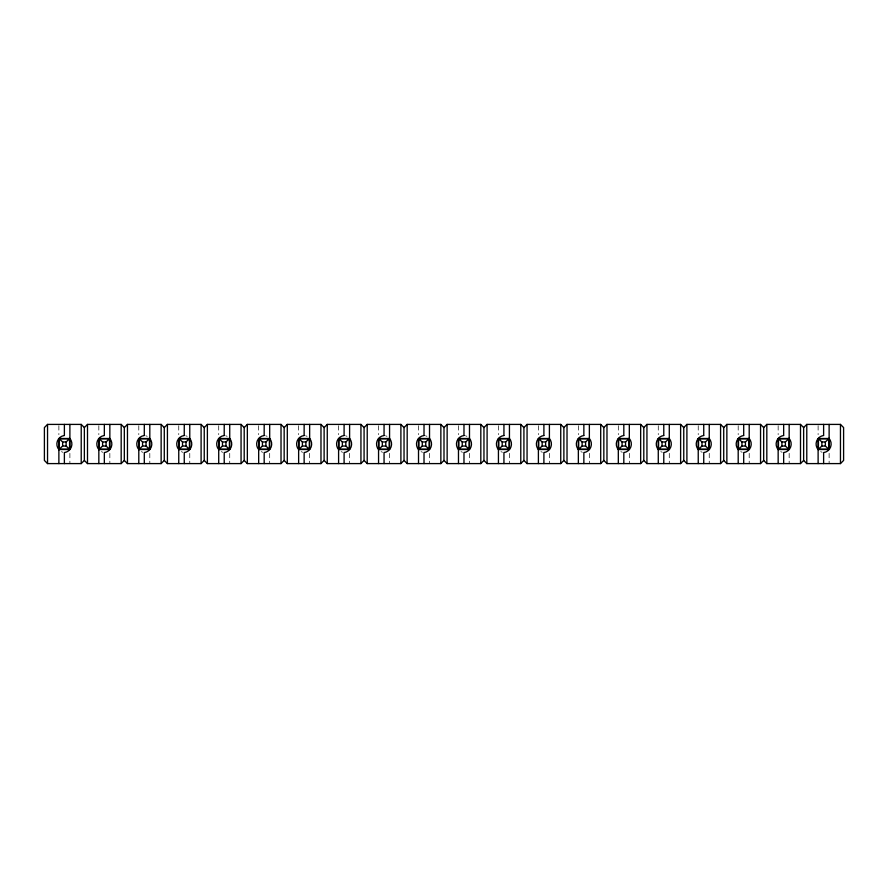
<?xml version="1.0" encoding="UTF-8"?>
<svg xmlns="http://www.w3.org/2000/svg" width="888" height="888" viewBox="0 0 888 888"><rect width="100%" height="100%" fill="white"/><g stroke="black" fill="none" stroke-linecap="round" stroke-linejoin="round"><path stroke-width="0.67" stroke-dasharray="4.44 3.33" d="M829.126 453.346L829.126 463.591M818.114 425.696L818.114 434.654M789.166 453.346L789.166 463.591M778.154 425.696L778.154 434.654M749.206 453.346L749.206 463.591M738.194 425.696L738.194 434.654M709.246 453.346L709.246 463.591M698.234 425.696L698.234 434.654M669.286 453.346L669.286 463.591M658.274 425.696L658.274 434.654M629.326 453.346L629.326 463.591M618.314 425.696L618.314 434.654M589.366 453.346L589.366 463.591M578.354 425.696L578.354 434.654M549.406 453.346L549.406 463.591M538.394 425.696L538.394 434.654M509.446 453.346L509.446 463.591M498.434 425.696L498.434 434.654M469.486 453.346L469.486 463.591M458.474 425.696L458.474 434.654M429.526 453.346L429.526 463.591M418.514 425.696L418.514 434.654M389.566 453.346L389.566 463.591M378.554 425.696L378.554 434.654M349.606 453.346L349.606 463.591M338.594 425.696L338.594 434.654M309.646 453.346L309.646 463.591M298.634 425.696L298.634 434.654M269.686 453.346L269.686 463.591M258.674 425.696L258.674 434.654M229.726 453.346L229.726 463.591M218.714 425.696L218.714 434.654M189.766 453.346L189.766 463.591M178.754 425.696L178.754 434.654M149.806 453.346L149.806 463.591M138.794 425.696L138.794 434.654M109.846 453.346L109.846 463.591M98.834 425.696L98.834 434.654M69.886 453.346L69.886 463.591M58.874 425.696L58.874 434.654M822.122 452.247A8.603 8.603 0 0 1 820.701 451.659M782.162 452.247A8.603 8.603 0 0 1 780.741 451.659M742.202 452.247A8.603 8.603 0 0 1 740.781 451.659M702.242 452.247A8.603 8.603 0 0 1 700.821 451.659M662.282 452.247A8.603 8.603 0 0 1 660.861 451.659M622.322 452.247A8.603 8.603 0 0 1 620.901 451.659M582.361 452.247A8.603 8.603 0 0 1 580.941 451.659M542.402 452.247A8.603 8.603 0 0 1 540.981 451.659M502.442 452.247A8.603 8.603 0 0 1 501.021 451.659M465.479 435.764A8.625 8.625 0 0 1 466.888 436.352M462.482 452.247A8.603 8.603 0 0 1 461.061 451.659M425.519 435.764A8.625 8.625 0 0 1 426.928 436.352M422.522 452.247A8.603 8.603 0 0 1 421.101 451.659M385.559 435.764A8.625 8.625 0 0 1 386.968 436.352M382.562 452.247A8.603 8.603 0 0 1 381.141 451.659M345.599 435.764A8.625 8.625 0 0 1 347.008 436.352M342.601 452.247A8.603 8.603 0 0 1 341.181 451.659M305.639 435.764A8.625 8.625 0 0 1 307.048 436.352M302.642 452.247A8.603 8.603 0 0 1 301.221 451.659M265.679 435.764A8.625 8.625 0 0 1 267.088 436.352M262.682 452.247A8.603 8.603 0 0 1 261.261 451.659M225.719 435.764A8.625 8.625 0 0 1 227.128 436.352M222.722 452.247A8.603 8.603 0 0 1 221.301 451.659M185.758 435.764A8.625 8.625 0 0 1 187.168 436.352M182.762 452.247A8.603 8.603 0 0 1 181.341 451.659M145.799 435.764A8.625 8.625 0 0 1 147.208 436.352M142.802 452.247A8.603 8.603 0 0 1 141.381 451.659M102.842 452.247A8.603 8.603 0 0 1 101.421 451.659M62.882 452.247A8.603 8.603 0 0 1 61.461 451.659"/><path stroke-width="1.33" d="M84.36 427.561L81.219 424.409L47.541 424.409L44.4 427.561L44.4 460.439L47.541 463.591L81.219 463.591L84.36 460.439L84.36 427.561L87.501 424.409L121.179 424.409L124.32 427.561L124.32 460.439L127.461 463.591L161.139 463.591L164.28 460.439L164.28 427.561L167.421 424.409L201.099 424.409L204.24 427.561L204.24 460.439L207.381 463.591L241.059 463.591L244.2 460.439L244.2 427.561L247.341 424.409L281.019 424.409L284.16 427.561L284.16 460.439L281.019 463.591L247.341 463.591L244.2 460.439M124.32 427.561L127.461 424.409L161.139 424.409L164.28 427.561M84.36 460.439L87.501 463.591L121.179 463.591L124.32 460.439M204.24 427.561L207.381 424.409L241.059 424.409L244.2 427.561M164.28 460.439L167.421 463.591L201.099 463.591L204.24 460.439M284.16 427.561L287.301 424.409L320.979 424.409L324.12 427.561L324.12 460.439L327.261 463.591L360.939 463.591L364.08 460.439L364.08 427.561L367.221 424.409L400.899 424.409L404.04 427.561L404.04 460.439L407.181 463.591L440.859 463.591L444 460.439L444 427.561L447.141 424.409L480.819 424.409L483.96 427.561L483.96 460.439L487.101 463.591L520.779 463.591L523.92 460.439L523.92 427.561L520.779 424.409L487.101 424.409L483.96 427.561M324.12 427.561L327.261 424.409L360.939 424.409L364.08 427.561M284.16 460.439L287.301 463.591L320.979 463.591L324.12 460.439M404.04 427.561L407.181 424.409L440.859 424.409L444 427.561M364.08 460.439L367.221 463.591L400.899 463.591L404.04 460.439M444 460.439L447.141 463.591L480.819 463.591L483.96 460.439M523.92 427.561L527.061 424.409L560.739 424.409L563.88 427.561L563.88 460.439L560.739 463.591L527.061 463.591L523.92 460.439M563.88 427.561L567.021 424.409L600.699 424.409L603.84 427.561L603.84 460.439L606.981 463.591L640.659 463.591L643.8 460.439L643.8 427.561L646.941 424.409L680.619 424.409L683.76 427.561L683.76 460.439L680.619 463.591L646.941 463.591L643.8 460.439M603.84 427.561L606.981 424.409L640.659 424.409L643.8 427.561M563.88 460.439L567.021 463.591L600.699 463.591L603.84 460.439M683.76 427.561L686.901 424.409L720.579 424.409L723.72 427.561L723.72 460.439L720.579 463.591L686.901 463.591L683.76 460.439M723.72 427.561L726.861 424.409L760.539 424.409L763.68 427.561L763.68 460.439L760.539 463.591L726.861 463.591L723.72 460.439M763.68 427.561L766.821 424.409L800.499 424.409L803.64 427.561L803.64 460.439L800.499 463.591L766.821 463.591L763.68 460.439M803.64 427.561L806.781 424.409L840.459 424.409L843.6 427.561L843.6 460.439L840.459 463.591L806.781 463.591L803.64 460.439M59.185 438.805L62.648 441.958L66.112 441.958L69.575 438.805L69.575 449.195L59.185 449.195L59.185 438.805L69.575 438.805M59.185 449.195L62.648 446.042L66.112 446.042L69.575 449.195M99.145 438.805L102.608 441.958L106.072 441.958L109.535 438.805L109.535 449.195L99.145 449.195L99.145 438.805L109.535 438.805M99.145 449.195L102.608 446.042L106.072 446.042L109.535 449.195M139.105 438.805L142.568 441.958L146.032 441.958L149.495 438.805L149.495 449.195L139.105 449.195L139.105 438.805L149.495 438.805M139.105 449.195L142.568 446.042L146.032 446.042L149.495 449.195M179.065 438.805L182.528 441.958L185.992 441.958L189.455 438.805L189.455 449.195L179.065 449.195L179.065 438.805L189.455 438.805M179.065 449.195L182.528 446.042L185.992 446.042L189.455 449.195M219.025 438.805L222.488 441.958L225.952 441.958L229.415 438.805L229.415 449.195L219.025 449.195L219.025 438.805L229.415 438.805M219.025 449.195L222.488 446.042L225.952 446.042L229.415 449.195M258.985 438.805L262.448 441.958L265.912 441.958L269.375 438.805L269.375 449.195L258.985 449.195L258.985 438.805L269.375 438.805M258.985 449.195L262.448 446.042L265.912 446.042L269.375 449.195M298.945 438.805L302.408 441.958L305.872 441.958L309.335 438.805L309.335 449.195L298.945 449.195L298.945 438.805L309.335 438.805M298.945 449.195L302.408 446.042L305.872 446.042L309.335 449.195M338.905 438.805L342.368 441.958L345.832 441.958L349.295 438.805L349.295 449.195L338.905 449.195L338.905 438.805L349.295 438.805M338.905 449.195L342.368 446.042L345.832 446.042L349.295 449.195M378.865 438.805L382.328 441.958L385.792 441.958L389.255 438.805L389.255 449.195L378.865 449.195L378.865 438.805L389.255 438.805M378.865 449.195L382.328 446.042L385.792 446.042L389.255 449.195M418.825 438.805L422.288 441.958L425.752 441.958L429.215 438.805L429.215 449.195L418.825 449.195L418.825 438.805L429.215 438.805M418.825 449.195L422.288 446.042L425.752 446.042L429.215 449.195M458.785 438.805L462.248 441.958L465.712 441.958L469.175 438.805L469.175 449.195L458.785 449.195L458.785 438.805L469.175 438.805M458.785 449.195L462.248 446.042L465.712 446.042L469.175 449.195M498.745 438.805L502.208 441.958L505.672 441.958L509.135 438.805L509.135 449.195L498.745 449.195L498.745 438.805L509.135 438.805M498.745 449.195L502.208 446.042L505.672 446.042L509.135 449.195M538.705 438.805L542.168 441.958L545.632 441.958L549.095 438.805L549.095 449.195L538.705 449.195L538.705 438.805L549.095 438.805M538.705 449.195L542.168 446.042L545.632 446.042L549.095 449.195M578.665 438.805L582.128 441.958L585.592 441.958L589.055 438.805L589.055 449.195L578.665 449.195L578.665 438.805L589.055 438.805M578.665 449.195L582.128 446.042L585.592 446.042L589.055 449.195M618.625 438.805L622.088 441.958L625.552 441.958L629.015 438.805L629.015 449.195L618.625 449.195L618.625 438.805L629.015 438.805M618.625 449.195L622.088 446.042L625.552 446.042L629.015 449.195M658.585 438.805L662.048 441.958L665.512 441.958L668.975 438.805L668.975 449.195L658.585 449.195L658.585 438.805L668.975 438.805M658.585 449.195L662.048 446.042L665.512 446.042L668.975 449.195M698.545 438.805L702.008 441.958L705.472 441.958L708.935 438.805L708.935 449.195L698.545 449.195L698.545 438.805L708.935 438.805M698.545 449.195L702.008 446.042L705.472 446.042L708.935 449.195M738.505 438.805L741.968 441.958L745.432 441.958L748.895 438.805L748.895 449.195L738.505 449.195L738.505 438.805L748.895 438.805M738.505 449.195L741.968 446.042L745.432 446.042L748.895 449.195M778.465 438.805L781.928 441.958L785.392 441.958L788.855 438.805L788.855 449.195L778.465 449.195L778.465 438.805L788.855 438.805M778.465 449.195L781.928 446.042L785.392 446.042L788.855 449.195M818.425 438.805L821.888 441.958L825.352 441.958L828.815 438.805L828.815 449.195L818.425 449.195L818.425 438.805L828.815 438.805M818.425 449.195L821.888 446.042L825.352 446.042L828.815 449.195M69.886 438.494L58.874 438.494L58.874 463.591M109.846 438.494L98.834 438.494L98.834 463.591M149.806 438.494L138.794 438.494L138.794 463.591M189.766 438.494L178.754 438.494L178.754 463.591M229.726 438.494L218.714 438.494L218.714 463.591M269.686 438.494L258.674 438.494L258.674 463.591M309.646 438.494L298.634 438.494L298.634 463.591M349.606 438.494L338.594 438.494L338.594 463.591M389.566 438.494L378.554 438.494L378.554 463.591M429.526 438.494L418.514 438.494L418.514 463.591M469.486 438.494L458.474 438.494L458.474 463.591M509.446 438.494L498.434 438.494L498.434 463.591M549.406 438.494L538.394 438.494L538.394 463.591M589.366 438.494L578.354 438.494L578.354 463.591M629.326 438.494L618.314 438.494L618.314 463.591M669.286 438.494L658.274 438.494L658.274 463.591M709.246 438.494L698.234 438.494L698.234 463.591M749.206 438.494L738.194 438.494L738.194 463.591M789.166 438.494L778.154 438.494L778.154 463.591M829.126 438.494L818.114 438.494L818.114 463.591M58.874 449.506L69.886 449.506L69.886 424.409M98.834 449.506L109.846 449.506L109.846 424.409M138.794 449.506L149.806 449.506L149.806 424.409M178.754 449.506L189.766 449.506L189.766 424.409M218.714 449.506L229.726 449.506L229.726 424.409M258.674 449.506L269.686 449.506L269.686 424.409M298.634 449.506L309.646 449.506L309.646 424.409M338.594 449.506L349.606 449.506L349.606 424.409M378.554 449.506L389.566 449.506L389.566 424.409M418.514 449.506L429.526 449.506L429.526 424.409M458.474 449.506L469.486 449.506L469.486 424.409M498.434 449.506L509.446 449.506L509.446 424.409M538.394 449.506L549.406 449.506L549.406 424.409M578.354 449.506L589.366 449.506L589.366 424.409M618.314 449.506L629.326 449.506L629.326 424.409M658.274 449.506L669.286 449.506L669.286 424.409M698.234 449.506L709.246 449.506L709.246 424.409M738.194 449.506L749.206 449.506L749.206 424.409M778.154 449.506L789.166 449.506L789.166 424.409M818.114 449.506L829.126 449.506L829.126 424.409M840.459 424.409L840.459 463.591M825.352 441.958L825.352 446.042M823.62 424.409L823.62 435.431M823.62 463.591L823.62 452.569A8.603 8.603 0 0 0 828.97 438.317M821.888 441.958L821.888 446.042M806.781 424.409L806.781 463.591M800.499 424.409L800.499 463.591M785.392 441.958L785.392 446.042M783.66 424.409L783.66 435.431M783.66 463.591L783.66 452.569A8.603 8.603 0 0 0 789.01 438.317M781.928 441.958L781.928 446.042M766.821 424.409L766.821 463.591M760.539 424.409L760.539 463.591M745.432 441.958L745.432 446.042M743.7 424.409L743.7 435.431M743.7 463.591L743.7 452.569A8.603 8.603 0 0 0 749.05 438.317M741.968 441.958L741.968 446.042M726.861 424.409L726.861 463.591M720.579 424.409L720.579 463.591M705.472 441.958L705.472 446.042M703.74 424.409L703.74 435.431M703.74 463.591L703.74 452.569A8.603 8.603 0 0 0 709.09 438.317M702.008 441.958L702.008 446.042M686.901 424.409L686.901 463.591M680.619 424.409L680.619 463.591M665.512 441.958L665.512 446.042M663.78 424.409L663.78 435.431M663.78 463.591L663.78 452.569A8.603 8.603 0 0 0 669.13 438.317M662.048 441.958L662.048 446.042M646.941 424.409L646.941 463.591M640.659 424.409L640.659 463.591M625.552 441.958L625.552 446.042M623.82 424.409L623.82 435.431M623.82 463.591L623.82 452.569A8.603 8.603 0 0 0 629.17 438.317M622.088 441.958L622.088 446.042M606.981 424.409L606.981 463.591M600.699 424.409L600.699 463.591M585.592 441.958L585.592 446.042M583.86 424.409L583.86 435.431M583.86 463.591L583.86 452.569A8.603 8.603 0 0 0 589.21 438.317M582.128 441.958L582.128 446.042M567.021 424.409L567.021 463.591M560.739 424.409L560.739 463.591M545.632 441.958L545.632 446.042M543.9 424.409L543.9 435.431M543.9 463.591L543.9 452.569A8.603 8.603 0 0 0 549.25 438.317M542.168 441.958L542.168 446.042M527.061 424.409L527.061 463.591M520.779 424.409L520.779 463.591M505.672 441.958L505.672 446.042M503.94 424.409L503.94 435.431M503.94 463.591L503.94 452.569A8.603 8.603 0 0 0 509.29 438.317M502.208 441.958L502.208 446.042M487.101 424.409L487.101 463.591M480.819 424.409L480.819 463.591M465.712 441.958L465.712 446.042M463.98 424.409L463.98 435.431M463.98 463.591L463.98 452.569A8.603 8.603 0 0 0 469.33 438.317M462.248 441.958L462.248 446.042M447.141 424.409L447.141 463.591M440.859 424.409L440.859 463.591M425.752 441.958L425.752 446.042M424.02 424.409L424.02 435.431M424.02 463.591L424.02 452.569A8.603 8.603 0 0 0 429.37 438.317M422.288 441.958L422.288 446.042M407.181 424.409L407.181 463.591M400.899 424.409L400.899 463.591M385.792 441.958L385.792 446.042M384.06 424.409L384.06 435.431M384.06 463.591L384.06 452.569A8.603 8.603 0 0 0 389.41 438.317M382.328 441.958L382.328 446.042M367.221 424.409L367.221 463.591M360.939 424.409L360.939 463.591M345.832 441.958L345.832 446.042M344.1 424.409L344.1 435.431M344.1 463.591L344.1 452.569A8.603 8.603 0 0 0 349.45 438.317M342.368 441.958L342.368 446.042M327.261 424.409L327.261 463.591M320.979 424.409L320.979 463.591M305.872 441.958L305.872 446.042M304.14 424.409L304.14 435.431M304.14 463.591L304.14 452.569A8.603 8.603 0 0 0 309.49 438.317M302.408 441.958L302.408 446.042M287.301 424.409L287.301 463.591M281.019 424.409L281.019 463.591M265.912 441.958L265.912 446.042M264.18 424.409L264.18 435.431M264.18 463.591L264.18 452.569A8.603 8.603 0 0 0 269.53 438.317M262.448 441.958L262.448 446.042M247.341 424.409L247.341 463.591M241.059 424.409L241.059 463.591M225.952 441.958L225.952 446.042M224.22 424.409L224.22 435.431M224.22 463.591L224.22 452.569A8.603 8.603 0 0 0 229.57 438.317M222.488 441.958L222.488 446.042M207.381 424.409L207.381 463.591M201.099 424.409L201.099 463.591M185.992 441.958L185.992 446.042M184.26 424.409L184.26 435.431M184.26 463.591L184.26 452.569A8.603 8.603 0 0 0 189.61 438.317M182.528 441.958L182.528 446.042M167.421 424.409L167.421 463.591M161.139 424.409L161.139 463.591M146.032 441.958L146.032 446.042M144.3 424.409L144.3 435.431M144.3 463.591L144.3 452.569A8.603 8.603 0 0 0 149.65 438.317M142.568 441.958L142.568 446.042M127.461 424.409L127.461 463.591M121.179 424.409L121.179 463.591M106.072 441.958L106.072 446.042M104.34 424.409L104.34 435.431M104.34 463.591L104.34 452.569A8.603 8.603 0 0 0 109.69 438.317M102.608 441.958L102.608 446.042M87.501 424.409L87.501 463.591M81.219 424.409L81.219 463.591M66.112 441.958L66.112 446.042M64.38 424.409L64.38 435.431M64.38 463.591L64.38 452.569A8.603 8.603 0 0 0 69.73 438.317M62.648 441.958L62.648 446.042M47.541 424.409L47.541 463.591M818.281 449.783A8.603 8.603 0 0 1 823.565 435.52M778.321 449.783A8.603 8.603 0 0 1 783.605 435.52M738.361 449.783A8.603 8.603 0 0 1 743.645 435.52M698.401 449.783A8.603 8.603 0 0 1 703.685 435.52M658.441 449.783A8.603 8.603 0 0 1 663.725 435.52M618.481 449.783A8.603 8.603 0 0 1 623.765 435.52M578.521 449.783A8.603 8.603 0 0 1 583.805 435.52M538.561 449.783A8.603 8.603 0 0 1 543.845 435.52M498.601 449.783A8.603 8.603 0 0 1 503.885 435.52M458.641 449.783A8.603 8.603 0 0 1 463.925 435.52M418.681 449.783A8.603 8.603 0 0 1 423.965 435.52M378.721 449.783A8.603 8.603 0 0 1 384.005 435.52M338.761 449.783A8.603 8.603 0 0 1 344.045 435.52M298.801 449.783A8.603 8.603 0 0 1 304.084 435.52M258.841 449.783A8.603 8.603 0 0 1 264.125 435.52M218.881 449.783A8.603 8.603 0 0 1 224.165 435.52M178.921 449.783A8.603 8.603 0 0 1 184.204 435.52M138.961 449.783A8.603 8.603 0 0 1 144.244 435.52M99.001 449.783A8.603 8.603 0 0 1 104.285 435.52M59.041 449.783A8.603 8.603 0 0 1 64.325 435.52"/></g></svg>
